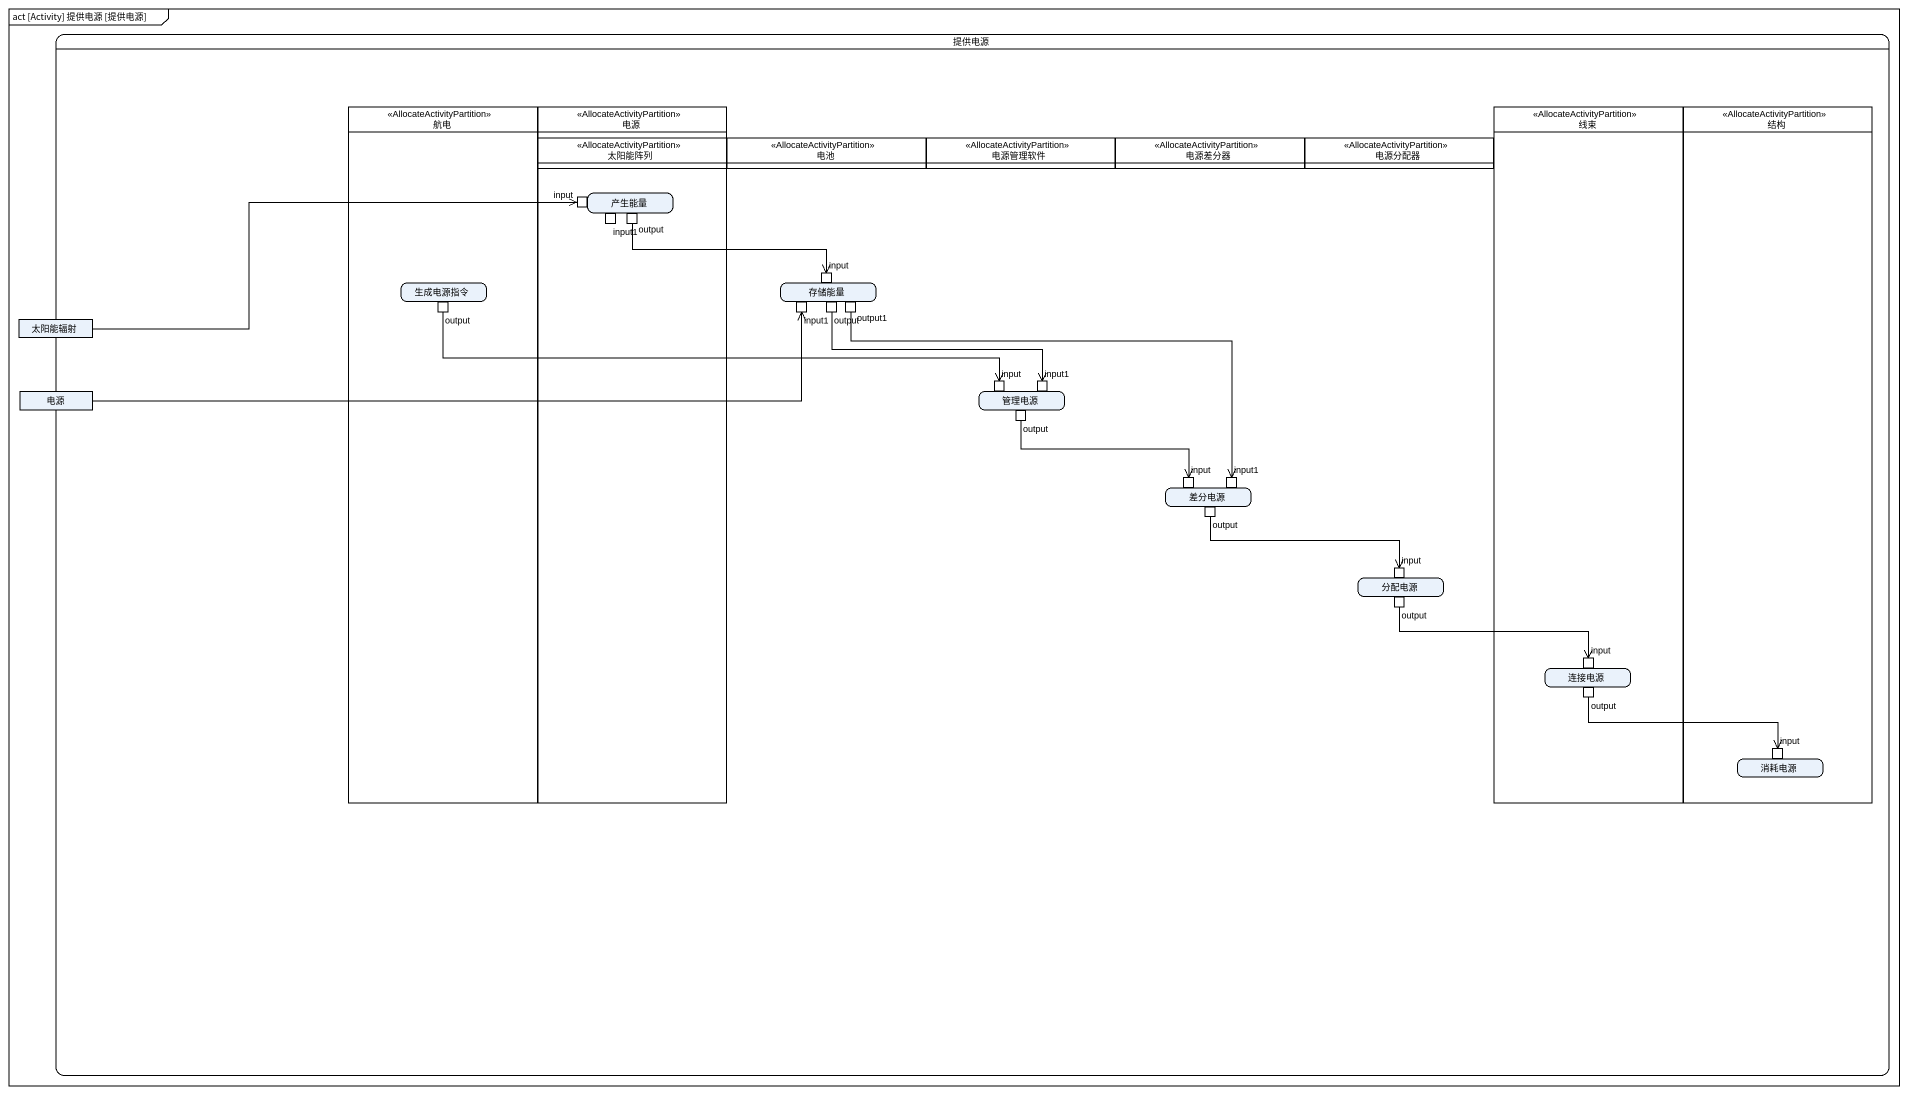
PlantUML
@startuml
mainframe act [Activity] 提供电源 [提供电源]
hide empty description
state 提供电源 {
  state 航电 <<AllocateActivityPartition>> {
    state 生成电源指令 {
      state "output" as output_2 <<outputPin>>
    }
  }
  state 电源 <<AllocateActivityPartition>> {
    state 太阳能阵列 <<AllocateActivityPartition>>
    state 产生能量 {
      state input <<inputPin>>
      state input1 <<inputPin>>
      state output <<outputPin>>
    }
  }
  state 线束 <<AllocateActivityPartition>> {
    state 连接电源 {
      state "input" as input_6 <<inputPin>>
      state "output" as output_7 <<outputPin>>
    }
  }
  state 结构 <<AllocateActivityPartition>> {
    state 消耗电源 {
      state "input" as input_7 <<inputPin>>
    }
  }
  state 电池 <<AllocateActivityPartition>>
  state 电源管理软件 <<AllocateActivityPartition>>
  state 电源差分器 <<AllocateActivityPartition>>
  state 电源分配器 <<AllocateActivityPartition>>
  state 太阳能辐射 <<object>>
  state 存储能量 {
    state "input" as input_2 <<inputPin>>
    state "input1" as input1_2 <<inputPin>>
    state "output" as output_3 <<outputPin>>
    state output1 <<outputPin>>
  }
  state "电源" as 电源_2 <<object>>
  state 管理电源 {
    state "input" as input_3 <<inputPin>>
    state "input1" as input1_3 <<inputPin>>
    state "output" as output_4 <<outputPin>>
  }
  state 差分电源 {
    state "input" as input_4 <<inputPin>>
    state "output" as output_5 <<outputPin>>
    state "input1" as input1_4 <<inputPin>>
  }
  state 分配电源 {
    state "input" as input_5 <<inputPin>>
    state "output" as output_6 <<outputPin>>
  }
}
output -right-> input_2
太阳能辐射 -right-> input
output_2 -right-> input_3
output_3 -right-> input1_3
output1 -right-> input1_4
电源_2 -right-> input1_2
output_4 -right-> input_4
output_5 -right-> input_5
output_6 -right-> input_6
output_7 -right-> input_7
@enduml
